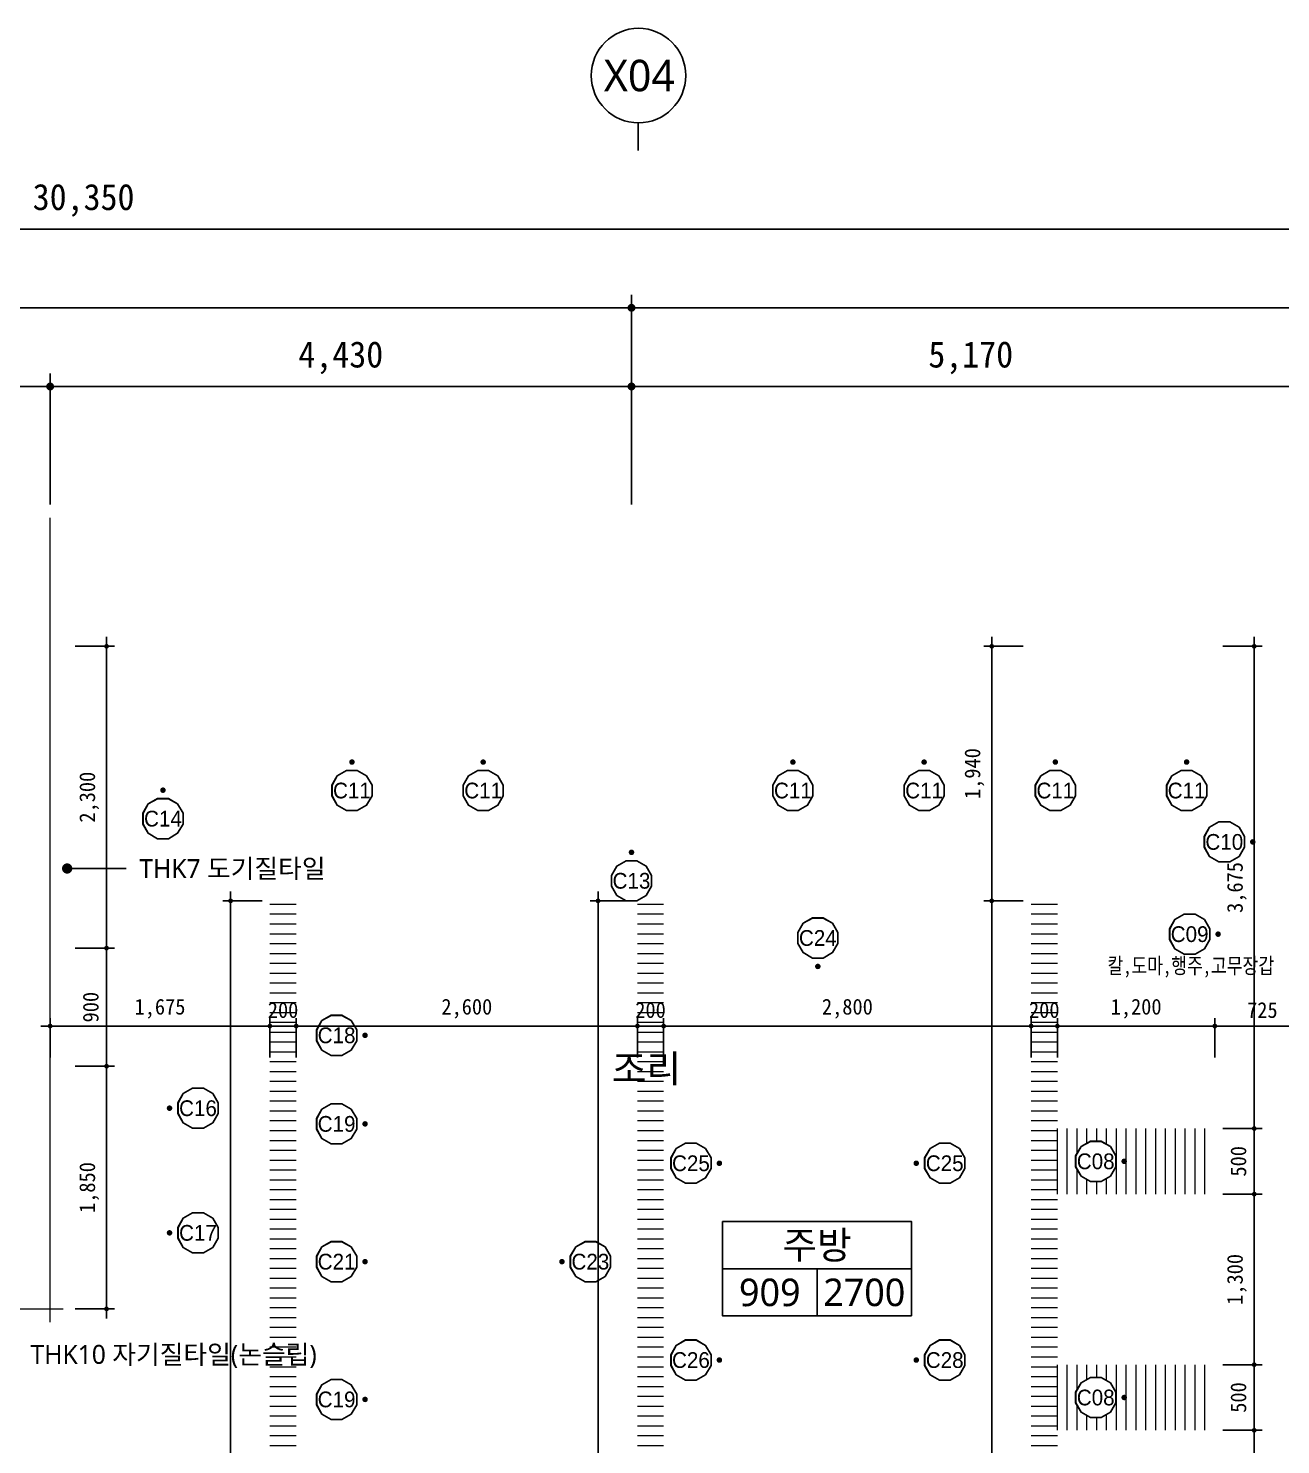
# Model space of a CAD drawing. Header units: millimetres. Extents: x 44458437 to 44690236, y -875268 to -822803.
# Drawn here: x 44479021 to 44488564, y -833598 to -822803 of the extents above; entities that cross this region are included whole.
import ezdxf
from ezdxf.enums import TextEntityAlignment as Align

# ---------------------------------------------------------------- set-up
doc = ezdxf.new("R2010")
doc.units = ezdxf.units.MM
doc.header["$MEASUREMENT"] = 0
doc.linetypes.add('CEN', pattern=[62, 60, -1, 0, -1])
doc.layers.get('0').update_dxf_attribs({"linetype": 'CONTINUOUS'})
for name, color, linetype in [('0~kitchen 1', 30, 'CONTINUOUS'), ('0~Kitchen No', 3, 'CONTINUOUS'), ('0~Kitchen No-1', 3, 'CONTINUOUS')]:
    doc.layers.add(name, color=color, linetype=linetype)
for name, color, linetype, lineweight in [('A-AXIS-BUBL', 7, 'CONTINUOUS', 25), ('A-AXIS-LINE', 1, 'CEN', 15), ('A-DIMS', 7, 'CONTINUOUS', 25), ('A-ELEV-LIN3', 8, 'CONTINUOUS', 18), ('A-MKXS-LEAD', 7, 'CONTINUOUS', 25), ('A-MKXS-TEXT1', 3, 'CONTINUOUS', 25), ('A-MKXX-NAME', 3, 'CONTINUOUS', 25), ('A-MKXX-SYMB', 7, 'CONTINUOUS', 25), ('A-XXXX-TXT2', 3, 'CONTINUOUS', 25)]:
    doc.layers.add(name, color=color, linetype=linetype, lineweight=lineweight)
doc.styles.add('HY울릉도L', font='H2GTRE.TTF')
doc.styles.add('L', font='H2GTRM.TTF')
doc.styles.add('돋움체', font='')
doc.styles.add('맑은고딕', font='malgun.ttf')
doc.styles.add('평면도$0$IIAC FONT', font='')
doc.styles.get('돋움체').set_extended_font_data('DotumChe')
doc.styles.get('평면도$0$IIAC FONT').set_extended_font_data('DotumChe')
doc.dimstyles.new('CDIM', dxfattribs={"dimtxt": 2, "dimasz": 0.6, "dimexe": 1, "dimexo": 1, "dimgap": 1, "dimtad": 1, "dimdec": 0, "dimrnd": 0.5, "dimzin": 0, "dimdsep": 32, "dimlunit": 6, "dimtxsty": 'HY울릉도L', "dimblk1": '_CIDOT', "dimblk2": '_CIDOT', "dimsah": 1, "dimcen": 4.5, "dimclrd": 2, "dimclre": 2, "dimclrt": 7, "dimadec": 0, "dimazin": 0, "dimtfac": 1, "dimtdec": 0, "dimtix": 1, "dimtmove": 2, "dimatfit": 1, "dimldrblk": '_CIDOT', "dimfxl": 1, "dimtolj": 1, "dimtzin": 0, "dimlwd": -1, "dimarcsym": 0})

# ---------------------------------------------------------------- blocks, each defined once
blk = doc.blocks.new('A$C436169CA')
blk.add_wipeout([(98.6, 254), (39.9, 220.1), (6, 161.4), (6, 93.6), (39.9, 34.9), (98.6, 1), (166.4, 1), (225.1, 34.9), (259, 93.6), (259, 161.4), (225.1, 220.1), (166.4, 254)]).dxf.layer = '0~Kitchen No-1'
at = {"layer": '0~Kitchen No-1'}
blk.add_lwpolyline([(98.4, 255), (39.2, 220.8), (5, 161.7), (5, 93.3), (39.2, 34.2), (98.4, 0), (166.7, 0), (225.9, 34.2), (260, 93.3), (260, 161.7), (225.9, 220.8), (166.7, 255)], close=True, dxfattribs=at)
at = {"layer": '0~Kitchen No', "style": 'L'}
blk.add_attdef('A00', text='', height=100, dxfattribs=at).set_placement((132.5, 127.5), align=Align.MIDDLE_CENTER)
blk = doc.blocks.new('_CIDOT')
at = {"color": 0, "linetype": 'ByBlock'}
blk.add_line((2, 0), (-1, 0), dxfattribs=at)
at = {"color": 0, "linetype": 'ByBlock', "const_width": 0.5}
blk.add_lwpolyline([(-0.25, 0, 1), (0.25, 0, 1)], format="xyb", close=True, dxfattribs=at)
blk = doc.blocks.new('*D4')
at = {"layer": 'A-DIMS', "lineweight": -2, "transparency": 16777216}
for p, q in [((44472617, -826433), (44472617, -824833)), ((44483617, -826433), (44483617, -824833))]:
    blk.add_line(p, q, dxfattribs=at)
at = {"layer": 'A-DIMS', "transparency": 16777216}
blk.add_line((44472677, -824933), (44483557, -824933), dxfattribs=at)
at = {"layer": 'A-DIMS', "transparency": 16777216, "xscale": 60, "yscale": 60, "zscale": 60, "rotation": 180}
blk.add_blockref('_CIDOT', (44472617, -824933), dxfattribs=at)
at = {"layer": 'A-DIMS', "transparency": 16777216, "xscale": 60, "yscale": 60, "zscale": 60}
blk.add_blockref('_CIDOT', (44483617, -824933), dxfattribs=at)
at = {"layer": 'A-DIMS', "color": 3, "transparency": 16777216, "insert": (44478117, -824714), "char_height": 200, "attachment_point": 5, "style": '돋움체'}
blk.add_mtext('\\A1;11,000', dxfattribs=at)
blk = doc.blocks.new('*D7')
at = {"layer": 'A-DIMS', "lineweight": -2, "transparency": 16777216}
for p, q in [((44464267, -826433), (44464267, -824233)), ((44494617, -825833), (44494617, -824233))]:
    blk.add_line(p, q, dxfattribs=at)
at = {"layer": 'A-DIMS', "transparency": 16777216}
blk.add_line((44464327, -824333), (44494557, -824333), dxfattribs=at)
at = {"layer": 'A-DIMS', "transparency": 16777216, "xscale": 60, "yscale": 60, "zscale": 60, "rotation": 180}
blk.add_blockref('_CIDOT', (44464267, -824333), dxfattribs=at)
at = {"layer": 'A-DIMS', "transparency": 16777216, "xscale": 60, "yscale": 60, "zscale": 60}
blk.add_blockref('_CIDOT', (44494617, -824333), dxfattribs=at)
at = {"layer": 'A-DIMS', "color": 3, "transparency": 16777216, "insert": (44479442, -824114), "char_height": 200, "attachment_point": 5, "style": '돋움체'}
blk.add_mtext('\\A1;30,350', dxfattribs=at)
blk = doc.blocks.new('*D10')
at = {"layer": 'A-DIMS', "lineweight": -2, "transparency": 16777216}
for p, q in [((44483617, -826433), (44483617, -824833)), ((44494617, -826433), (44494617, -824833))]:
    blk.add_line(p, q, dxfattribs=at)
at = {"layer": 'A-DIMS', "transparency": 16777216}
blk.add_line((44494557, -824933), (44483677, -824933), dxfattribs=at)
at = {"layer": 'A-DIMS', "transparency": 16777216, "xscale": 60, "yscale": 60, "zscale": 60, "rotation": 180}
blk.add_blockref('_CIDOT', (44483617, -824933), dxfattribs=at)
at = {"layer": 'A-DIMS', "transparency": 16777216, "xscale": 60, "yscale": 60, "zscale": 60}
blk.add_blockref('_CIDOT', (44494617, -824933), dxfattribs=at)
at = {"layer": 'A-DIMS', "color": 3, "transparency": 16777216, "insert": (44489117, -824714), "char_height": 200, "attachment_point": 5, "style": '돋움체'}
blk.add_mtext('\\A1;11,000', dxfattribs=at)
blk = doc.blocks.new('*D14')
at = {"layer": 'A-DIMS', "lineweight": -2, "transparency": 16777216}
for p, q in [((44477087, -826433), (44477087, -825433)), ((44479187, -826433), (44479187, -825433))]:
    blk.add_line(p, q, dxfattribs=at)
at = {"layer": 'A-DIMS', "transparency": 16777216}
blk.add_line((44477147, -825533), (44479127, -825533), dxfattribs=at)
at = {"layer": 'A-DIMS', "transparency": 16777216, "xscale": 60, "yscale": 60, "zscale": 60, "rotation": 180}
blk.add_blockref('_CIDOT', (44477087, -825533), dxfattribs=at)
at = {"layer": 'A-DIMS', "transparency": 16777216, "xscale": 60, "yscale": 60, "zscale": 60}
blk.add_blockref('_CIDOT', (44479187, -825533), dxfattribs=at)
at = {"layer": 'A-DIMS', "color": 3, "transparency": 16777216, "insert": (44478137, -825314), "char_height": 200, "attachment_point": 5, "style": '돋움체'}
blk.add_mtext('\\A1;2,100', dxfattribs=at)
blk = doc.blocks.new('*D15')
at = {"layer": 'A-DIMS', "lineweight": -2, "transparency": 16777216}
for p, q in [((44479187, -826433), (44479187, -825433)), ((44483617, -826433), (44483617, -825433))]:
    blk.add_line(p, q, dxfattribs=at)
at = {"layer": 'A-DIMS', "transparency": 16777216}
blk.add_line((44483557, -825533), (44479247, -825533), dxfattribs=at)
at = {"layer": 'A-DIMS', "transparency": 16777216, "xscale": 60, "yscale": 60, "zscale": 60, "rotation": 180}
blk.add_blockref('_CIDOT', (44479187, -825533), dxfattribs=at)
at = {"layer": 'A-DIMS', "transparency": 16777216, "xscale": 60, "yscale": 60, "zscale": 60}
blk.add_blockref('_CIDOT', (44483617, -825533), dxfattribs=at)
at = {"layer": 'A-DIMS', "color": 3, "transparency": 16777216, "insert": (44481402, -825314), "char_height": 200, "attachment_point": 5, "style": '돋움체'}
blk.add_mtext('\\A1;4,430', dxfattribs=at)
blk = doc.blocks.new('*D16')
at = {"layer": 'A-DIMS', "lineweight": -2, "transparency": 16777216}
for p, q in [((44483617, -826433), (44483617, -825433)), ((44488787, -826433), (44488787, -825433))]:
    blk.add_line(p, q, dxfattribs=at)
at = {"layer": 'A-DIMS', "transparency": 16777216}
blk.add_line((44483677, -825533), (44488727, -825533), dxfattribs=at)
at = {"layer": 'A-DIMS', "transparency": 16777216, "xscale": 60, "yscale": 60, "zscale": 60, "rotation": 180}
blk.add_blockref('_CIDOT', (44483617, -825533), dxfattribs=at)
at = {"layer": 'A-DIMS', "transparency": 16777216, "xscale": 60, "yscale": 60, "zscale": 60}
blk.add_blockref('_CIDOT', (44488787, -825533), dxfattribs=at)
at = {"layer": 'A-DIMS', "color": 3, "transparency": 16777216, "insert": (44486202, -825314), "char_height": 200, "attachment_point": 5, "style": '돋움체'}
blk.add_mtext('\\A1;5,170', dxfattribs=at)
blk = doc.blocks.new('*D17')
at = {"layer": 'A-DIMS', "transparency": 16777216}
for p, q in [((44480826, -830407), (44480790, -830407)), ((44481062, -830407), (44480862, -830407)), ((44481098, -830407), (44481134, -830407))]:
    blk.add_line(p, q, dxfattribs=at)
at = {"layer": 'A-DIMS', "lineweight": -2, "transparency": 16777216}
for p, q in [((44480862, -830647), (44480862, -830347)), ((44481062, -830647), (44481062, -830347))]:
    blk.add_line(p, q, dxfattribs=at)
at = {"layer": 'A-DIMS', "transparency": 16777216, "xscale": 36, "yscale": 36, "zscale": 36}
blk.add_blockref('_CIDOT', (44480862, -830407), dxfattribs=at)
at = {"layer": 'A-DIMS', "transparency": 16777216, "xscale": 36, "yscale": 36, "zscale": 36, "rotation": 180}
blk.add_blockref('_CIDOT', (44481062, -830407), dxfattribs=at)
at = {"layer": 'A-DIMS', "color": 3, "transparency": 16777216, "insert": (44480962, -830286), "char_height": 120, "attachment_point": 5, "style": '돋움체'}
blk.add_mtext('\\A1;200', dxfattribs=at)
blk = doc.blocks.new('*D18')
at = {"layer": 'A-DIMS', "lineweight": -2, "transparency": 16777216}
for p, q in [((44481062, -830647), (44481062, -830347)), ((44483662, -830647), (44483662, -830347))]:
    blk.add_line(p, q, dxfattribs=at)
at = {"layer": 'A-DIMS', "transparency": 16777216}
blk.add_line((44481098, -830407), (44483626, -830407), dxfattribs=at)
at = {"layer": 'A-DIMS', "transparency": 16777216, "xscale": 36, "yscale": 36, "zscale": 36, "rotation": 180}
blk.add_blockref('_CIDOT', (44481062, -830407), dxfattribs=at)
at = {"layer": 'A-DIMS', "transparency": 16777216, "xscale": 36, "yscale": 36, "zscale": 36}
blk.add_blockref('_CIDOT', (44483662, -830407), dxfattribs=at)
at = {"layer": 'A-DIMS', "color": 3, "transparency": 16777216, "insert": (44482362, -830275), "char_height": 120, "attachment_point": 5, "style": '돋움체'}
blk.add_mtext('\\A1;2,600', dxfattribs=at)
blk = doc.blocks.new('*D19')
at = {"layer": 'A-DIMS', "transparency": 16777216}
for p, q in [((44483626, -830407), (44483590, -830407)), ((44483862, -830407), (44483662, -830407)), ((44483898, -830407), (44483934, -830407))]:
    blk.add_line(p, q, dxfattribs=at)
at = {"layer": 'A-DIMS', "lineweight": -2, "transparency": 16777216}
for p, q in [((44483662, -830647), (44483662, -830347)), ((44483862, -830647), (44483862, -830347))]:
    blk.add_line(p, q, dxfattribs=at)
at = {"layer": 'A-DIMS', "transparency": 16777216, "xscale": 36, "yscale": 36, "zscale": 36}
blk.add_blockref('_CIDOT', (44483662, -830407), dxfattribs=at)
at = {"layer": 'A-DIMS', "transparency": 16777216, "xscale": 36, "yscale": 36, "zscale": 36, "rotation": 180}
blk.add_blockref('_CIDOT', (44483862, -830407), dxfattribs=at)
at = {"layer": 'A-DIMS', "color": 3, "transparency": 16777216, "insert": (44483762, -830286), "char_height": 120, "attachment_point": 5, "style": '돋움체'}
blk.add_mtext('\\A1;200', dxfattribs=at)
blk = doc.blocks.new('*D20')
at = {"layer": 'A-DIMS', "lineweight": -2, "transparency": 16777216}
for p, q in [((44483862, -830647), (44483862, -830347)), ((44486662, -830647), (44486662, -830347))]:
    blk.add_line(p, q, dxfattribs=at)
at = {"layer": 'A-DIMS', "transparency": 16777216}
blk.add_line((44483898, -830407), (44486626, -830407), dxfattribs=at)
at = {"layer": 'A-DIMS', "transparency": 16777216, "xscale": 36, "yscale": 36, "zscale": 36, "rotation": 180}
blk.add_blockref('_CIDOT', (44483862, -830407), dxfattribs=at)
at = {"layer": 'A-DIMS', "transparency": 16777216, "xscale": 36, "yscale": 36, "zscale": 36}
blk.add_blockref('_CIDOT', (44486662, -830407), dxfattribs=at)
at = {"layer": 'A-DIMS', "color": 3, "transparency": 16777216, "insert": (44485262, -830275), "char_height": 120, "attachment_point": 5, "style": '돋움체'}
blk.add_mtext('\\A1;2,800', dxfattribs=at)
blk = doc.blocks.new('*D21')
at = {"layer": 'A-DIMS', "transparency": 16777216}
for p, q in [((44486626, -830407), (44486590, -830407)), ((44486862, -830407), (44486662, -830407)), ((44486898, -830407), (44486934, -830407))]:
    blk.add_line(p, q, dxfattribs=at)
at = {"layer": 'A-DIMS', "lineweight": -2, "transparency": 16777216}
for p, q in [((44486662, -830647), (44486662, -830347)), ((44486862, -830647), (44486862, -830347))]:
    blk.add_line(p, q, dxfattribs=at)
at = {"layer": 'A-DIMS', "transparency": 16777216, "xscale": 36, "yscale": 36, "zscale": 36}
blk.add_blockref('_CIDOT', (44486662, -830407), dxfattribs=at)
at = {"layer": 'A-DIMS', "transparency": 16777216, "xscale": 36, "yscale": 36, "zscale": 36, "rotation": 180}
blk.add_blockref('_CIDOT', (44486862, -830407), dxfattribs=at)
at = {"layer": 'A-DIMS', "color": 3, "transparency": 16777216, "insert": (44486762, -830286), "char_height": 120, "attachment_point": 5, "style": '돋움체'}
blk.add_mtext('\\A1;200', dxfattribs=at)
blk = doc.blocks.new('*D22')
at = {"layer": 'A-DIMS', "lineweight": -2, "transparency": 16777216}
for p, q in [((44488062, -830647), (44488062, -830347)), ((44488787, -830647), (44488787, -830347))]:
    blk.add_line(p, q, dxfattribs=at)
at = {"layer": 'A-DIMS', "transparency": 16777216}
blk.add_line((44488098, -830407), (44488751, -830407), dxfattribs=at)
at = {"layer": 'A-DIMS', "transparency": 16777216, "xscale": 36, "yscale": 36, "zscale": 36, "rotation": 180}
blk.add_blockref('_CIDOT', (44488062, -830407), dxfattribs=at)
at = {"layer": 'A-DIMS', "transparency": 16777216, "xscale": 36, "yscale": 36, "zscale": 36}
blk.add_blockref('_CIDOT', (44488787, -830407), dxfattribs=at)
at = {"layer": 'A-DIMS', "color": 3, "transparency": 16777216, "insert": (44488424, -830286), "char_height": 120, "attachment_point": 5, "style": '돋움체'}
blk.add_mtext('\\A1;725', dxfattribs=at)
blk = doc.blocks.new('*D23')
at = {"layer": 'A-DIMS', "lineweight": -2, "transparency": 16777216}
for p, q in [((44479187, -830647), (44479187, -830347)), ((44480862, -830647), (44480862, -830347))]:
    blk.add_line(p, q, dxfattribs=at)
at = {"layer": 'A-DIMS', "transparency": 16777216}
blk.add_line((44479223, -830407), (44480826, -830407), dxfattribs=at)
at = {"layer": 'A-DIMS', "transparency": 16777216, "xscale": 36, "yscale": 36, "zscale": 36, "rotation": 180}
blk.add_blockref('_CIDOT', (44479187, -830407), dxfattribs=at)
at = {"layer": 'A-DIMS', "transparency": 16777216, "xscale": 36, "yscale": 36, "zscale": 36}
blk.add_blockref('_CIDOT', (44480862, -830407), dxfattribs=at)
at = {"layer": 'A-DIMS', "color": 3, "transparency": 16777216, "insert": (44480024, -830275), "char_height": 120, "attachment_point": 5, "style": '돋움체'}
blk.add_mtext('\\A1;1,675', dxfattribs=at)
blk = doc.blocks.new('*D57')
at = {"layer": 'A-DIMS', "lineweight": -2, "transparency": 16777216}
for p, q in [((44483602, -829453), (44483302, -829453)), ((44483602, -838453), (44483302, -838453))]:
    blk.add_line(p, q, dxfattribs=at)
at = {"layer": 'A-DIMS', "transparency": 16777216}
blk.add_line((44483362, -838417), (44483362, -829489), dxfattribs=at)
at = {"layer": 'A-DIMS', "transparency": 16777216, "xscale": 36, "yscale": 36, "zscale": 36}
for p, rotation in [((44483362, -829453), 90), ((44483362, -838453), 270)]:
    blk.add_blockref('_CIDOT', p, dxfattribs=dict(at, rotation=rotation))
at = {"layer": 'A-DIMS', "color": 3, "transparency": 16777216, "insert": (44483230, -833953), "char_height": 120, "attachment_point": 5, "rotation": 90, "style": '돋움체'}
blk.add_mtext('\\A1;9,000', dxfattribs=at)
blk = doc.blocks.new('*D59')
at = {"layer": 'A-DIMS', "lineweight": -2, "transparency": 16777216}
for p, q in [((44480802, -829453), (44480502, -829453)), ((44480802, -838453), (44480502, -838453))]:
    blk.add_line(p, q, dxfattribs=at)
at = {"layer": 'A-DIMS', "transparency": 16777216}
blk.add_line((44480562, -838417), (44480562, -829489), dxfattribs=at)
at = {"layer": 'A-DIMS', "transparency": 16777216, "xscale": 36, "yscale": 36, "zscale": 36}
for p, rotation in [((44480562, -829453), 90), ((44480562, -838453), 270)]:
    blk.add_blockref('_CIDOT', p, dxfattribs=dict(at, rotation=rotation))
at = {"layer": 'A-DIMS', "color": 3, "transparency": 16777216, "insert": (44480430, -833953), "char_height": 120, "attachment_point": 5, "rotation": 90, "style": '돋움체'}
blk.add_mtext('\\A1;9,000', dxfattribs=at)
blk = doc.blocks.new('*D60')
at = {"layer": 'A-DIMS', "lineweight": -2, "transparency": 16777216}
for p, q in [((44486602, -829453), (44486302, -829453)), ((44486602, -838453), (44486302, -838453))]:
    blk.add_line(p, q, dxfattribs=at)
at = {"layer": 'A-DIMS', "transparency": 16777216}
blk.add_line((44486362, -838417), (44486362, -829489), dxfattribs=at)
at = {"layer": 'A-DIMS', "transparency": 16777216, "xscale": 36, "yscale": 36, "zscale": 36}
for p, rotation in [((44486362, -829453), 90), ((44486362, -838453), 270)]:
    blk.add_blockref('_CIDOT', p, dxfattribs=dict(at, rotation=rotation))
at = {"layer": 'A-DIMS', "color": 3, "transparency": 16777216, "insert": (44486230, -833953), "char_height": 120, "attachment_point": 5, "rotation": 90, "style": '돋움체'}
blk.add_mtext('\\A1;9,000', dxfattribs=at)
blk = doc.blocks.new('*D66')
at = {"layer": 'A-DIMS', "lineweight": -2, "transparency": 16777216}
for p, q in [((44479377, -829813), (44479677, -829813)), ((44479377, -830713), (44479677, -830713))]:
    blk.add_line(p, q, dxfattribs=at)
at = {"layer": 'A-DIMS', "transparency": 16777216}
blk.add_line((44479617, -830677), (44479617, -829849), dxfattribs=at)
at = {"layer": 'A-DIMS', "transparency": 16777216, "xscale": 36, "yscale": 36, "zscale": 36}
for p, rotation in [((44479617, -829813), 90), ((44479617, -830713), 270)]:
    blk.add_blockref('_CIDOT', p, dxfattribs=dict(at, rotation=rotation))
at = {"layer": 'A-DIMS', "color": 3, "transparency": 16777216, "insert": (44479497, -830263), "char_height": 120, "attachment_point": 5, "rotation": 90, "style": '돋움체'}
blk.add_mtext('\\A1;900', dxfattribs=at)
blk = doc.blocks.new('*D67')
at = {"layer": 'A-DIMS', "lineweight": -2, "transparency": 16777216}
for p, q in [((44479377, -827513), (44479677, -827513)), ((44479377, -829813), (44479677, -829813))]:
    blk.add_line(p, q, dxfattribs=at)
at = {"layer": 'A-DIMS', "transparency": 16777216}
blk.add_line((44479617, -827549), (44479617, -829777), dxfattribs=at)
at = {"layer": 'A-DIMS', "transparency": 16777216, "xscale": 36, "yscale": 36, "zscale": 36}
for p, rotation in [((44479617, -827513), 90), ((44479617, -829813), 270)]:
    blk.add_blockref('_CIDOT', p, dxfattribs=dict(at, rotation=rotation))
at = {"layer": 'A-DIMS', "color": 3, "transparency": 16777216, "insert": (44479485, -828663), "char_height": 120, "attachment_point": 5, "rotation": 90, "style": '돋움체'}
blk.add_mtext('\\A1;2,300', dxfattribs=at)
blk = doc.blocks.new('*D68')
at = {"layer": 'A-DIMS', "lineweight": -2, "transparency": 16777216}
for p, q in [((44479377, -830713), (44479677, -830713)), ((44479377, -832563), (44479677, -832563))]:
    blk.add_line(p, q, dxfattribs=at)
at = {"layer": 'A-DIMS', "transparency": 16777216}
blk.add_line((44479617, -830749), (44479617, -832527), dxfattribs=at)
at = {"layer": 'A-DIMS', "transparency": 16777216, "xscale": 36, "yscale": 36, "zscale": 36}
for p, rotation in [((44479617, -830713), 90), ((44479617, -832563), 270)]:
    blk.add_blockref('_CIDOT', p, dxfattribs=dict(at, rotation=rotation))
at = {"layer": 'A-DIMS', "color": 3, "transparency": 16777216, "insert": (44479485, -831638), "char_height": 120, "attachment_point": 5, "rotation": 90, "style": '돋움체'}
blk.add_mtext('\\A1;1,850', dxfattribs=at)
blk = doc.blocks.new('*D70')
at = {"layer": 'A-DIMS', "lineweight": -2, "transparency": 16777216}
for p, q in [((44486602, -827513), (44486302, -827513)), ((44486602, -829453), (44486302, -829453))]:
    blk.add_line(p, q, dxfattribs=at)
at = {"layer": 'A-DIMS', "transparency": 16777216}
blk.add_line((44486362, -827549), (44486362, -829417), dxfattribs=at)
at = {"layer": 'A-DIMS', "transparency": 16777216, "xscale": 36, "yscale": 36, "zscale": 36}
for p, rotation in [((44486362, -827513), 90), ((44486362, -829453), 270)]:
    blk.add_blockref('_CIDOT', p, dxfattribs=dict(at, rotation=rotation))
at = {"layer": 'A-DIMS', "color": 3, "transparency": 16777216, "insert": (44486230, -828483), "char_height": 120, "attachment_point": 5, "rotation": 90, "style": '돋움체'}
blk.add_mtext('\\A1;1,940', dxfattribs=at)
blk = doc.blocks.new('*D74')
at = {"layer": 'A-DIMS', "lineweight": -2, "transparency": 16777216}
for p, q in [((44488122, -833488), (44488422, -833488)), ((44488122, -834788), (44488422, -834788))]:
    blk.add_line(p, q, dxfattribs=at)
at = {"layer": 'A-DIMS', "transparency": 16777216}
blk.add_line((44488362, -833524), (44488362, -834752), dxfattribs=at)
at = {"layer": 'A-DIMS', "transparency": 16777216, "xscale": 36, "yscale": 36, "zscale": 36}
for p, rotation in [((44488362, -833488), 90), ((44488362, -834788), 270)]:
    blk.add_blockref('_CIDOT', p, dxfattribs=dict(at, rotation=rotation))
at = {"layer": 'A-DIMS', "color": 3, "transparency": 16777216, "insert": (44488230, -834138), "char_height": 120, "attachment_point": 5, "rotation": 90, "style": '돋움체'}
blk.add_mtext('\\A1;1,300', dxfattribs=at)
blk = doc.blocks.new('*D75')
at = {"layer": 'A-DIMS', "lineweight": -2, "transparency": 16777216}
for p, q in [((44488122, -832988), (44488422, -832988)), ((44488122, -833488), (44488422, -833488))]:
    blk.add_line(p, q, dxfattribs=at)
at = {"layer": 'A-DIMS', "transparency": 16777216}
blk.add_line((44488362, -833452), (44488362, -833024), dxfattribs=at)
at = {"layer": 'A-DIMS', "transparency": 16777216, "xscale": 36, "yscale": 36, "zscale": 36}
for p, rotation in [((44488362, -832988), 90), ((44488362, -833488), 270)]:
    blk.add_blockref('_CIDOT', p, dxfattribs=dict(at, rotation=rotation))
at = {"layer": 'A-DIMS', "color": 3, "transparency": 16777216, "insert": (44488242, -833238), "char_height": 120, "attachment_point": 5, "rotation": 90, "style": '돋움체'}
blk.add_mtext('\\A1;500', dxfattribs=at)
blk = doc.blocks.new('*D76')
at = {"layer": 'A-DIMS', "lineweight": -2, "transparency": 16777216}
for p, q in [((44488122, -831688), (44488422, -831688)), ((44488122, -832988), (44488422, -832988))]:
    blk.add_line(p, q, dxfattribs=at)
at = {"layer": 'A-DIMS', "transparency": 16777216}
blk.add_line((44488362, -831724), (44488362, -832952), dxfattribs=at)
at = {"layer": 'A-DIMS', "transparency": 16777216, "xscale": 36, "yscale": 36, "zscale": 36}
for p, rotation in [((44488362, -831688), 90), ((44488362, -832988), 270)]:
    blk.add_blockref('_CIDOT', p, dxfattribs=dict(at, rotation=rotation))
at = {"layer": 'A-DIMS', "color": 3, "transparency": 16777216, "insert": (44488230, -832338), "char_height": 120, "attachment_point": 5, "rotation": 90, "style": '돋움체'}
blk.add_mtext('\\A1;1,300', dxfattribs=at)
blk = doc.blocks.new('*D77')
at = {"layer": 'A-DIMS', "lineweight": -2, "transparency": 16777216}
for p, q in [((44488122, -831188), (44488422, -831188)), ((44488122, -831688), (44488422, -831688))]:
    blk.add_line(p, q, dxfattribs=at)
at = {"layer": 'A-DIMS', "transparency": 16777216}
blk.add_line((44488362, -831652), (44488362, -831224), dxfattribs=at)
at = {"layer": 'A-DIMS', "transparency": 16777216, "xscale": 36, "yscale": 36, "zscale": 36}
for p, rotation in [((44488362, -831188), 90), ((44488362, -831688), 270)]:
    blk.add_blockref('_CIDOT', p, dxfattribs=dict(at, rotation=rotation))
at = {"layer": 'A-DIMS', "color": 3, "transparency": 16777216, "insert": (44488242, -831438), "char_height": 120, "attachment_point": 5, "rotation": 90, "style": '돋움체'}
blk.add_mtext('\\A1;500', dxfattribs=at)
blk = doc.blocks.new('*D78')
at = {"layer": 'A-DIMS', "lineweight": -2, "transparency": 16777216}
for p, q in [((44488122, -827513), (44488422, -827513)), ((44488122, -831188), (44488422, -831188))]:
    blk.add_line(p, q, dxfattribs=at)
at = {"layer": 'A-DIMS', "transparency": 16777216}
blk.add_line((44488362, -827549), (44488362, -831152), dxfattribs=at)
at = {"layer": 'A-DIMS', "transparency": 16777216, "xscale": 36, "yscale": 36, "zscale": 36}
for p, rotation in [((44488362, -827513), 90), ((44488362, -831188), 270)]:
    blk.add_blockref('_CIDOT', p, dxfattribs=dict(at, rotation=rotation))
at = {"layer": 'A-DIMS', "color": 3, "transparency": 16777216, "insert": (44488230, -829351), "char_height": 120, "attachment_point": 5, "rotation": 90, "style": '돋움체'}
blk.add_mtext('\\A1;3,675', dxfattribs=at)
blk = doc.blocks.new('*D107')
at = {"layer": 'A-DIMS', "lineweight": -2, "transparency": 16777216}
for p, q in [((44486862, -830647), (44486862, -830347)), ((44488062, -830647), (44488062, -830347))]:
    blk.add_line(p, q, dxfattribs=at)
at = {"layer": 'A-DIMS', "transparency": 16777216}
blk.add_line((44488026, -830407), (44486898, -830407), dxfattribs=at)
at = {"layer": 'A-DIMS', "transparency": 16777216, "xscale": 36, "yscale": 36, "zscale": 36, "rotation": 180}
blk.add_blockref('_CIDOT', (44486862, -830407), dxfattribs=at)
at = {"layer": 'A-DIMS', "transparency": 16777216, "xscale": 36, "yscale": 36, "zscale": 36}
blk.add_blockref('_CIDOT', (44488062, -830407), dxfattribs=at)
at = {"layer": 'A-DIMS', "color": 3, "transparency": 16777216, "insert": (44487462, -830275), "char_height": 120, "attachment_point": 5, "style": '돋움체'}
blk.add_mtext('\\A1;1,200', dxfattribs=at)

msp = doc.modelspace()

# ---------------------------------------------------------------- hatches: boundary and pattern name
at = {"layer": 'A-ELEV-LIN3'}
h = msp.add_hatch(dxfattribs=at)
h.set_pattern_fill('ANSI31', color=256, scale=600, angle=315)
h.set_pattern_definition([(0, (44480861.77, -838253.124), (2e-14, 75), [])])
h.paths.add_polyline_path([(44481061.8, -829453.1), (44480861.8, -829453.1), (44480861.8, -838453.1), (44481061.8, -838453.1)])
h = msp.add_hatch(dxfattribs=at)
h.set_pattern_fill('ANSI31', color=256, scale=600, angle=315)
h.set_pattern_definition([(0, (44483661.77, -838253.124), (2e-14, 75), [])])
h.paths.add_polyline_path([(44483861.8, -829453.1), (44483661.8, -829453.1), (44483661.8, -838453.1), (44483861.8, -838453.1)])
h = msp.add_hatch(dxfattribs=at)
h.set_pattern_fill('ANSI31', color=256, scale=600, angle=315)
h.set_pattern_definition([(0, (44486661.77, -838253.124), (2e-14, 75), [])])
h.paths.add_polyline_path([(44486861.8, -829453.1), (44486661.8, -829453.1), (44486661.8, -838453.1), (44486861.8, -838453.1)])
h = msp.add_hatch(dxfattribs=at)
h.set_pattern_fill('ANSI31', color=256, scale=600, angle=225)
h.set_pattern_definition([(270, (45295061.77, 43632119.08), (75, -4e-14), [])])
h.paths.add_polyline_path([(44488061.8, -831188), (44488061.8, -831688), (44486861.8, -831688), (44486861.8, -831188)])
h = msp.add_hatch(dxfattribs=at)
h.set_pattern_fill('ANSI31', color=256, scale=600, angle=225)
h.set_pattern_definition([(270, (45295061.77, 43630319.08), (75, -4e-14), [])])
h.paths.add_polyline_path([(44488061.8, -832988), (44488061.8, -833488), (44486861.8, -833488), (44486861.8, -832988)])

# ---------------------------------------------------------------- linework, layer by layer
at = {"layer": '0~Kitchen No-1'}
for points in [[(44481486.8, -828405.7, 0, 0, 0), (44481486.8, -828405.7, 21, 21, 1), (44481486.8, -828384.8, 21, 21, 1), (44481486.8, -828405.7, 0.000419, 0.000419, 0), (44481486.8, -828459.1, 0.000419, 0.000419, 0)], [(44482486.8, -828405.7, 0, 0, 0), (44482486.8, -828405.7, 21, 21, 1), (44482486.8, -828384.8, 21, 21, 1), (44482486.8, -828405.7, 0.000419, 0.000419, 0), (44482486.8, -828459.1, 0.000419, 0.000419, 0)], [(44484846.8, -828405.7, 0, 0, 0), (44484846.8, -828405.7, 21, 21, 1), (44484846.8, -828384.8, 21, 21, 1), (44484846.8, -828405.7, 0.000419, 0.000419, 0), (44484846.8, -828459.1, 0.000419, 0.000419, 0)], [(44485846.8, -828405.7, 0, 0, 0), (44485846.8, -828405.7, 21, 21, 1), (44485846.8, -828384.8, 21, 21, 1), (44485846.8, -828405.7, 0.000419, 0.000419, 0), (44485846.8, -828459.1, 0.000419, 0.000419, 0)], [(44486846.8, -828405.7, 0, 0, 0), (44486846.8, -828405.7, 21, 21, 1), (44486846.8, -828384.8, 21, 21, 1), (44486846.8, -828405.7, 0.000419, 0.000419, 0), (44486846.8, -828459.1, 0.000419, 0.000419, 0)], [(44487846.8, -828405.7, 0, 0, 0), (44487846.8, -828405.7, 21, 21, 1), (44487846.8, -828384.8, 21, 21, 1), (44487846.8, -828405.7, 0.000419, 0.000419, 0), (44487846.8, -828459.1, 0.000419, 0.000419, 0)], [(44480046.8, -828619.9, 0, 0, 0), (44480046.8, -828619.9, 21, 21, 1), (44480046.8, -828598.9, 21, 21, 1), (44480046.8, -828619.9, 0.000419, 0.000419, 0), (44480046.8, -828673.3, 0.000419, 0.000419, 0)], [(44488340.4, -829003.7, 0, 0, 0), (44488340.4, -829003.7, 21, 21, 1), (44488361.4, -829003.7, 21, 21, 1), (44488340.4, -829003.7, 0.000419, 0.000419, 0), (44488287, -829003.7, 0.000419, 0.000419, 0)], [(44483616.8, -829093.6, 0, 0, 0), (44483616.8, -829093.6, 21, 21, 1), (44483616.8, -829072.6, 21, 21, 1), (44483616.8, -829093.6, 0.000419, 0.000419, 0), (44483616.8, -829147, 0.000419, 0.000419, 0)], [(44488076.3, -829706.7, 0, 0, 0), (44488076.3, -829706.7, 21, 21, 1), (44488097.2, -829706.7, 21, 21, 1), (44488076.3, -829706.7, 0.000419, 0.000419, 0), (44488022.9, -829706.7, 0.000419, 0.000419, 0)], [(44485036.8, -829942.2, 0, 0, 0), (44485036.8, -829942.2, 21, 21, 1), (44485036.8, -829963.2, 21, 21, 1), (44485036.8, -829942.2, 0.000419, 0.000419, 0), (44485036.8, -829888.8, 0.000419, 0.000419, 0)], [(44481576.3, -830477.7, 0, 0, 0), (44481576.3, -830477.7, 21, 21, 1), (44481597.2, -830477.7, 21, 21, 1), (44481576.3, -830477.7, 0.000419, 0.000419, 0), (44481522.9, -830477.7, 0.000419, 0.000419, 0)], [(44480107.2, -831033.1, 0, 0, 0), (44480107.2, -831033.1, 21, 21, 1), (44480086.3, -831033.1, 21, 21, 1), (44480107.2, -831033.1, 0.000419, 0.000419, 0), (44480160.6, -831033.1, 0.000419, 0.000419, 0)], [(44481576.3, -831152.7, 0, 0, 0), (44481576.3, -831152.7, 21, 21, 1), (44481597.2, -831152.7, 21, 21, 1), (44481576.3, -831152.7, 0.000419, 0.000419, 0), (44481522.9, -831152.7, 0.000419, 0.000419, 0)], [(44484276.3, -831452.7, 0, 0, 0), (44484276.3, -831452.7, 21, 21, 1), (44484297.2, -831452.7, 21, 21, 1), (44484276.3, -831452.7, 0.000419, 0.000419, 0), (44484222.9, -831452.7, 0.000419, 0.000419, 0)], [(44485797.2, -831452.7, 0, 0, 0), (44485797.2, -831452.7, 21, 21, 1), (44485776.3, -831452.7, 21, 21, 1), (44485797.2, -831452.7, 0.000419, 0.000419, 0), (44485850.6, -831452.7, 0.000419, 0.000419, 0)], [(44487360.7, -831438, 0, 0, 0), (44487360.7, -831438, 21, 21, 1), (44487381.6, -831438, 21, 21, 1), (44487360.7, -831438, 0.000419, 0.000419, 0), (44487307.3, -831438, 0.000419, 0.000419, 0)], [(44480107.2, -831983.1, 0, 0, 0), (44480107.2, -831983.1, 21, 21, 1), (44480086.3, -831983.1, 21, 21, 1), (44480107.2, -831983.1, 0.000419, 0.000419, 0), (44480160.6, -831983.1, 0.000419, 0.000419, 0)], [(44481576.3, -832202.7, 0, 0, 0), (44481576.3, -832202.7, 21, 21, 1), (44481597.2, -832202.7, 21, 21, 1), (44481576.3, -832202.7, 0.000419, 0.000419, 0), (44481522.9, -832202.7, 0.000419, 0.000419, 0)], [(44483097.2, -832202.7, 0, 0, 0), (44483097.2, -832202.7, 21, 21, 1), (44483076.3, -832202.7, 21, 21, 1), (44483097.2, -832202.7, 0.000419, 0.000419, 0), (44483150.6, -832202.7, 0.000419, 0.000419, 0)], [(44484276.3, -832952.7, 0, 0, 0), (44484276.3, -832952.7, 21, 21, 1), (44484297.2, -832952.7, 21, 21, 1), (44484276.3, -832952.7, 0.000419, 0.000419, 0), (44484222.9, -832952.7, 0.000419, 0.000419, 0)], [(44485797.2, -832952.7, 0, 0, 0), (44485797.2, -832952.7, 21, 21, 1), (44485776.3, -832952.7, 21, 21, 1), (44485797.2, -832952.7, 0.000419, 0.000419, 0), (44485850.6, -832952.7, 0.000419, 0.000419, 0)], [(44487360.7, -833238, 0, 0, 0), (44487360.7, -833238, 21, 21, 1), (44487381.6, -833238, 21, 21, 1), (44487360.7, -833238, 0.000419, 0.000419, 0), (44487307.3, -833238, 0.000419, 0.000419, 0)], [(44481576.3, -833252.7, 0, 0, 0), (44481576.3, -833252.7, 21, 21, 1), (44481597.2, -833252.7, 21, 21, 1), (44481576.3, -833252.7, 0.000419, 0.000419, 0), (44481522.9, -833252.7, 0.000419, 0.000419, 0)]]:
    msp.add_lwpolyline(points, format="xyseb", dxfattribs=at)
at = {"layer": 'A-AXIS-BUBL', "ltscale": 0.2}
msp.add_line((44483666.8, -823733.1), (44483666.8, -823523.1), dxfattribs=at)
msp.add_circle((44483670.3, -823163.1), 360, dxfattribs=at)
at = {"layer": 'A-AXIS-LINE'}
for p, q in [((44479186.8, -830501.2), (44479186.8, -826533.1)), ((44479186.8, -832663.1), (44479186.8, -827483.1)), ((44472266.8, -832563.1), (44479286.8, -832563.1))]:
    msp.add_line(p, q, dxfattribs=at)
at = {"layer": 'A-MKXS-LEAD'}
msp.add_line((44479316.8, -829206.6), (44479766.8, -829206.6), dxfattribs=at)
at = {"layer": 'A-MKXS-LEAD', "const_width": 38.4}
msp.add_lwpolyline([(44479296.9, -829204.6, 1), (44479336.7, -829208.5, 1)], format="xyb", close=True, dxfattribs=at)
at = {"layer": 'A-MKXX-SYMB'}
msp.add_line((44485030.6, -832256.7), (44485030.6, -832616.7), dxfattribs=at)
for points in [[(44485750.6, -832256.7), (44484310.6, -832256.7), (44484310.6, -831896.7), (44485750.6, -831896.7)], [(44485750.6, -832616.7), (44484310.6, -832616.7), (44484310.6, -832256.7), (44485750.6, -832256.7)]]:
    msp.add_lwpolyline(points, close=True, dxfattribs=at)

# ---------------------------------------------------------------- texts
at = {"layer": 'A-MKXS-TEXT1', "style": '맑은고딕'}
for s, p in [('THK7 도기질타일', (44479866.8, -829206.6)), ('THK10 자기질타일(논슬립)', (44479037.7, -832909.5))]:
    msp.add_text(s, height=144, dxfattribs=at).set_placement(p, align=Align.MIDDLE_LEFT)
at = {"layer": 'A-MKXX-NAME', "style": '맑은고딕'}
for s, p in [('조리', (44483731.2, -830731)), ('주방', (44485030.6, -832076.7)), ('909', (44484670.6, -832436.7)), ('2700', (44485390.6, -832436.7))]:
    msp.add_text(s, height=210, dxfattribs=at).set_placement(p, align=Align.MIDDLE_CENTER)
at = {"layer": 'A-XXXX-TXT2', "ltscale": 0.2, "style": '맑은고딕'}
msp.add_text('X04', height=240, dxfattribs=at).set_placement((44483677, -823163), align=Align.MIDDLE_CENTER)

# ---------------------------------------------------------------- dimensions: what is measured, and where the dimension line sits
at = {"layer": 'A-DIMS'}
for base, p1, p2, override, picture, middle in [((44494616.8, -824333.1), (44464266.8, -826533.1), (44494616.8, -825933.1), {"dimscale": 100, "dimtxsty": '돋움체', "dimclrd": 256, "dimclre": 256, "dimclrt": 3}, '*D7', (44479441.8, -824114.1)), ((44483616.8, -824933.1), (44472616.8, -826533.1), (44483616.8, -826533.1), {"dimscale": 100, "dimtxsty": '돋움체', "dimclrd": 256, "dimclre": 256, "dimclrt": 3}, '*D4', (44478116.8, -824714.1)), ((44479186.8, -825533.1), (44477086.8, -826533.1), (44479186.8, -826533.1), {"dimscale": 100, "dimtxsty": '돋움체', "dimclrd": 256, "dimclre": 256, "dimclrt": 3}, '*D14', (44478136.8, -825314.1)), ((44488786.8, -825533.1), (44483616.8, -826533.1), (44488786.8, -826533.1), {"dimscale": 100, "dimtxsty": '돋움체', "dimclrd": 256, "dimclre": 256, "dimclrt": 3}, '*D16', (44486201.8, -825314.1)), ((44480861.8, -830406.5), (44479186.8, -830706.5), (44480861.8, -830706.5), {"dimscale": 60, "dimtxsty": '돋움체', "dimclrd": 256, "dimclre": 256, "dimclrt": 3}, '*D23', (44480024.3, -830275.1)), ((44486661.8, -830406.5), (44483861.8, -830706.5), (44486661.8, -830706.5), {"dimscale": 60, "dimtxsty": '돋움체', "dimclrd": 256, "dimclre": 256, "dimclrt": 3}, '*D20', (44485261.8, -830275.1)), ((44488786.8, -830406.5), (44488061.8, -830706.5), (44488786.8, -830706.5), {"dimscale": 60, "dimtxsty": '돋움체', "dimclrd": 256, "dimclre": 256, "dimclrt": 3}, '*D22', (44488424.3, -830286.5))]:
    dim = msp.add_linear_dim(base=base, p1=p1, p2=p2, dimstyle='CDIM', override=override, dxfattribs=at)
    dim.commit()
    dim.dimension.update_dxf_attribs({"geometry": picture, "text_midpoint": middle})
for base, p1, p2, angle, override, picture, middle in [((44483616.8, -824933.1), (44494616.8, -826533.1), (44483616.8, -826533.1), 180, {"dimscale": 100, "dimtxsty": '돋움체', "dimclrd": 256, "dimclre": 256, "dimclrt": 3}, '*D10', (44489116.8, -824714.1)), ((44479186.8, -825533.1), (44483616.8, -826533.1), (44479186.8, -826533.1), 180, {"dimscale": 100, "dimtxsty": '돋움체', "dimclrd": 256, "dimclre": 256, "dimclrt": 3}, '*D15', (44481401.8, -825314.1)), ((44479616.8, -829813.1), (44479316.8, -827513.1), (44479316.8, -829813.1), 270, {"dimscale": 60, "dimtxsty": '돋움체', "dimclrd": 256, "dimclre": 256, "dimclrt": 3}, '*D67', (44479485.3, -828663.1)), ((44479616.8, -829813.1), (44479316.8, -830713.1), (44479316.8, -829813.1), 90, {"dimscale": 60, "dimtxsty": '돋움체', "dimclrd": 256, "dimclre": 256, "dimclrt": 3}, '*D66', (44479496.7, -830263.1)), ((44486861.8, -830406.5), (44488061.8, -830706.5), (44486861.8, -830706.5), 180, {"dimscale": 60, "dimtxsty": '돋움체', "dimclrd": 256, "dimclre": 256, "dimclrt": 3}, '*D107', (44487461.8, -830275.1)), ((44480861.8, -830406.5), (44481061.8, -830706.5), (44480861.8, -830706.5), 180, {"dimscale": 60, "dimtxsty": '돋움체', "dimclrd": 256, "dimclre": 256, "dimclrt": 3}, '*D17', (44480961.8, -830286.5)), ((44483661.8, -830406.5), (44483861.8, -830706.5), (44483661.8, -830706.5), 180, {"dimscale": 60, "dimtxsty": '돋움체', "dimclrd": 256, "dimclre": 256, "dimclrt": 3}, '*D19', (44483761.8, -830286.5)), ((44486661.8, -830406.5), (44486861.8, -830706.5), (44486661.8, -830706.5), 180, {"dimscale": 60, "dimtxsty": '돋움체', "dimclrd": 256, "dimclre": 256, "dimclrt": 3}, '*D21', (44486761.8, -830286.5)), ((44479616.8, -832563.1), (44479316.8, -830713.1), (44479316.8, -832563.1), 270, {"dimscale": 60, "dimtxsty": '돋움체', "dimclrd": 256, "dimclre": 256, "dimclrt": 3}, '*D68', (44479485.3, -831638.1)), ((44488361.8, -831188), (44488061.8, -831688), (44488061.8, -831188), 90, {"dimscale": 60, "dimtxsty": '돋움체', "dimclrd": 256, "dimclre": 256, "dimclrt": 3}, '*D77', (44488241.7, -831438)), ((44488361.8, -832988), (44488061.8, -831688), (44488061.8, -832988), 270, {"dimscale": 60, "dimtxsty": '돋움체', "dimclrd": 256, "dimclre": 256, "dimclrt": 3}, '*D76', (44488230.3, -832338)), ((44488361.8, -832988), (44488061.8, -833488), (44488061.8, -832988), 90, {"dimscale": 60, "dimtxsty": '돋움체', "dimclrd": 256, "dimclre": 256, "dimclrt": 3}, '*D75', (44488241.7, -833238)), ((44488361.8, -834788), (44488061.8, -833488), (44488061.8, -834788), 270, {"dimscale": 60, "dimtxsty": '돋움체', "dimclrd": 256, "dimclre": 256, "dimclrt": 3}, '*D74', (44488230.3, -834138))]:
    dim = msp.add_linear_dim(base=base, p1=p1, p2=p2, angle=angle, dimstyle='CDIM', override=override, dxfattribs=at)
    dim.commit()
    dim.dimension.update_dxf_attribs({"geometry": picture, "text_midpoint": middle})

# ---------------------------------------------------------------- next in the draw order: block references
at = {"layer": '0~kitchen 1', "linetype": 'Continuous', "ltscale": 100, "xscale": 1.200000000031044, "yscale": 1.200000000031044, "zscale": 1.200000000031044}
for p, values in [((44481327.7, -828765.1), {'A00': 'C11'}), ((44482327.7, -828765.1), {'A00': 'C11'}), ((44484687.7, -828765.1), {'A00': 'C11'}), ((44485687.7, -828765.1), {'A00': 'C11'}), ((44486687.7, -828765.1), {'A00': 'C11'}), ((44487687.7, -828765.1), {'A00': 'C11'}), ((44479887.7, -828979.3), {'A00': 'C14'}), ((44487975, -829156.7), {'A00': 'C10'}), ((44483457.7, -829453), {'A00': 'C13'}), ((44484877.7, -829888.8), {'A00': 'C24'}), ((44487710.8, -829859.7), {'A00': 'C09'}), ((44481210.8, -830630.7), {'A00': 'C18'}), ((44480154.6, -831186.1), {'A00': 'C16'}), ((44481210.8, -831305.7), {'A00': 'C19'}), ((44483910.8, -831605.7), {'A00': 'C25'}), ((44485844.6, -831605.7), {'A00': 'C25'}), ((44486995.2, -831591), {'A00': 'C08'}), ((44480154.6, -832136.1), {'A00': 'C17'}), ((44481210.8, -832355.7), {'A00': 'C21'}), ((44483144.6, -832355.7), {'A00': 'C23'}), ((44483910.8, -833105.7), {'A00': 'C26'}), ((44485844.6, -833105.7), {'A00': 'C28'}), ((44481210.8, -833405.7), {'A00': 'C19'}), ((44486995.2, -833391), {'A00': 'C08'})]:
    msp.add_blockref('A$C436169CA', p, dxfattribs=at).add_auto_attribs(values)

# ---------------------------------------------------------------- next in the draw order: texts
at = {"layer": 'A-MKXX-NAME', "style": '평면도$0$IIAC FONT', "width": 0.8}
msp.add_text('칼,도마,행주,고무장갑', height=120, dxfattribs=at).set_placement((44487878.9, -829947), align=Align.MIDDLE_CENTER)

# ---------------------------------------------------------------- next in the draw order: dimensions: what is measured, and where the dimension line sits
at = {"layer": 'A-DIMS'}
for base, p1, p2, angle, picture, middle in [((44486361.8, -829453.1), (44486661.8, -827513.1), (44486661.8, -829453.1), 270, '*D70', (44486230.3, -828483.1)), ((44488361.8, -831188), (44488061.8, -827513.1), (44488061.8, -831188), 270, '*D78', (44488230.3, -829350.5)), ((44480561.8, -829453.1), (44480861.8, -838453.1), (44480861.8, -829453.1), 90, '*D59', (44480430.3, -833953.1)), ((44483361.8, -829453.1), (44483661.8, -838453.1), (44483661.8, -829453.1), 90, '*D57', (44483230.3, -833953.1)), ((44486361.8, -829453.1), (44486661.8, -838453.1), (44486661.8, -829453.1), 90, '*D60', (44486230.3, -833953.1))]:
    dim = msp.add_linear_dim(base=base, p1=p1, p2=p2, angle=angle, dimstyle='CDIM', override={"dimscale": 60, "dimtxsty": '돋움체', "dimclrd": 256, "dimclre": 256, "dimclrt": 3}, dxfattribs=at)
    dim.commit()
    dim.dimension.update_dxf_attribs({"geometry": picture, "text_midpoint": middle})
dim = msp.add_linear_dim(base=(44483661.8, -830406.5), p1=(44481061.8, -830706.5), p2=(44483661.8, -830706.5), dimstyle='CDIM', override={"dimscale": 60, "dimtxsty": '돋움체', "dimclrd": 256, "dimclre": 256, "dimclrt": 3}, dxfattribs=at)
dim.commit()
dim.dimension.update_dxf_attribs({"geometry": '*D18', "text_midpoint": (44482361.8, -830275.1)})

doc.saveas('drawing.dxf')
